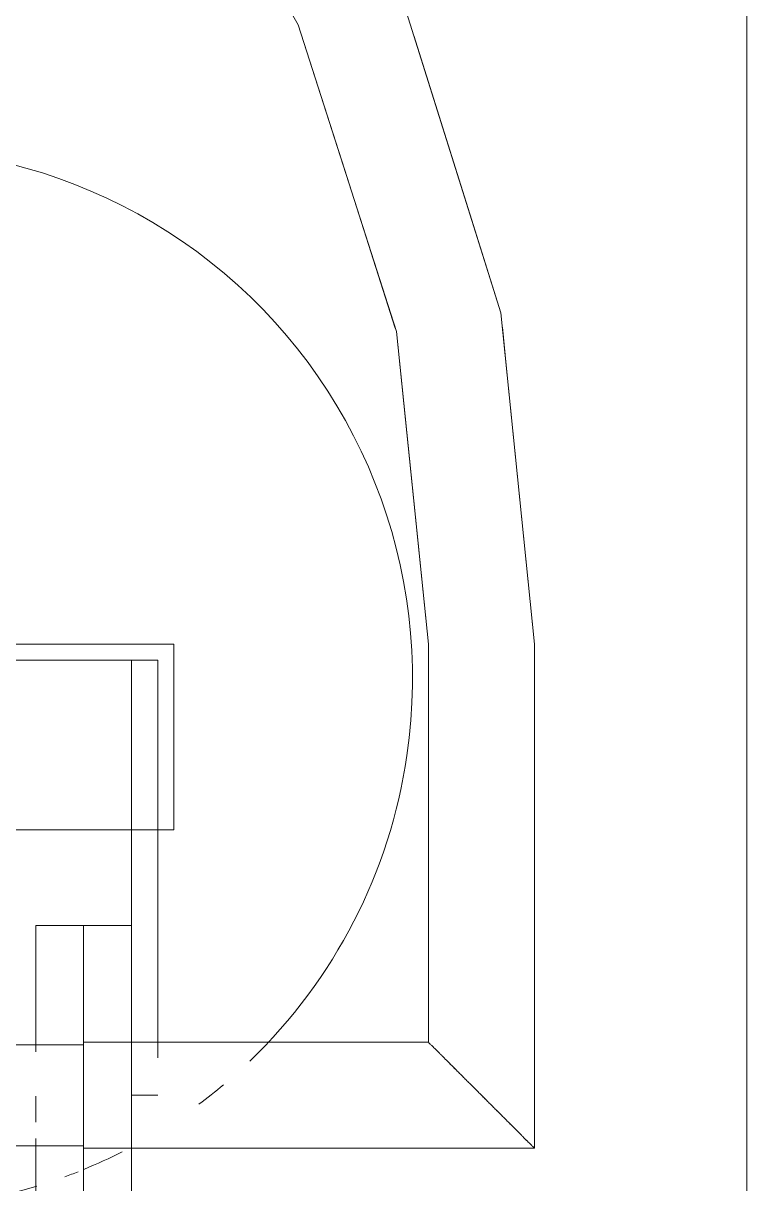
# Model space of a CAD drawing. Header units: millimetres. Extents: x 35540 to 832230, y -10956 to 416550.
# Drawn here: x 187348.7 to 187485.1, y 36117.8 to 36336.5 of the extents above; entities that cross this region are included whole.
import ezdxf

# ---------------------------------------------------------------- set-up
doc = ezdxf.new("R2010")
doc.units = ezdxf.units.MM
for name, color, linetype, lineweight in [('A-FLOR', 192, 'Continuous', 5), ('A-WALL', 113, 'Continuous', 5), ('Q-CASE', 31, 'Continuous', 5)]:
    doc.layers.add(name, color=color, linetype=linetype, lineweight=lineweight)

# ---------------------------------------------------------------- blocks, each defined once
blk = doc.blocks.new('DLN_Cat Ladder - 750x750x2500 _WDH_-14044057-2_F U_F_A_')
at = {"layer": 'Q-CASE'}
for p, q in [((-171.3, -708.8), (-171.3, -609)), ((-171.3, -708.8), (-171.3, -609)), ((-171.3, -609), (-171.3, -708.8)), ((-189.3, -699), (-189.3, -710.19)), ((-189.3, -749), (-189.3, -699)), ((-180.3, -699), (-180.3, -708.82)), ((-180.3, -699), (-180.3, -749)), ((-180.3, -708.82), (-180.3, -699)), ((-171.3, -708.85), (-171.3, -699)), ((-180.3, -701.94), (-180.3, -708.77)), ((-180.3, -701.94), (-180.3, -708.77)), ((-180.3, -708.77), (-180.3, -701.94)), ((-265.3, -707), (-265.3, -802)), ((-180.3, -707), (-265.3, -707)), ((-265.3, -707), (-265.3, -802)), ((-180.3, -707), (-265.3, -707)), ((-265.3, -707), (-265.3, -802)), ((-180.3, -707), (-265.3, -707)), ((-265.3, -707), (-265.3, -802)), ((-180.3, -707), (-265.3, -707)), ((-265.3, -707), (-265.3, -802)), ((-180.3, -707), (-265.3, -707)), ((-265.3, -707), (-265.3, -802)), ((-180.3, -707), (-265.3, -707)), ((-265.3, -707), (-265.3, -802)), ((-180.3, -707), (-265.3, -707)), ((-265.3, -707), (-265.3, -802)), ((-180.3, -707), (-265.3, -707)), ((-265.3, -707), (-265.3, -802)), ((-180.3, -707), (-265.3, -707)), ((-265.3, -707), (-265.3, -802)), ((-180.3, -707), (-265.3, -707)), ((-180.3, -707.34), (-180.3, -707)), ((-180.3, -707), (-180.3, -707.34)), ((-180.3, -707.34), (-180.3, -707)), ((-180.3, -707), (-180.3, -707.34)), ((-180.3, -707.34), (-180.3, -707)), ((-180.3, -707), (-180.3, -707.34)), ((-180.3, -707.34), (-180.3, -707)), ((-180.3, -707), (-180.3, -707.34)), ((-180.3, -707.34), (-180.3, -707)), ((-180.3, -707), (-180.3, -707.34)), ((-180.3, -707.34), (-180.3, -707)), ((-180.3, -707), (-180.3, -707.34)), ((-180.3, -707.34), (-180.3, -707)), ((-180.3, -707), (-180.3, -707.34)), ((-180.3, -707.34), (-180.3, -707)), ((-180.3, -707), (-180.3, -707.34)), ((-180.3, -707.34), (-180.3, -707)), ((-180.3, -707), (-180.3, -707.34)), ((-180.3, -707.34), (-180.3, -707)), ((-180.3, -707), (-180.3, -727)), ((-180.3, -708.34), (-180.3, -707.34)), ((-180.3, -707.34), (-180.3, -708.34)), ((-180.3, -708.34), (-180.3, -707.34)), ((-180.3, -707.34), (-180.3, -708.34)), ((-180.3, -708.34), (-180.3, -707.34)), ((-180.3, -707.34), (-180.3, -708.34)), ((-180.3, -708.34), (-180.3, -707.34)), ((-180.3, -707.34), (-180.3, -708.34)), ((-180.3, -708.34), (-180.3, -707.34)), ((-180.3, -707.34), (-180.3, -708.34)), ((-180.3, -708.34), (-180.3, -707.34)), ((-180.3, -707.34), (-180.3, -708.34)), ((-180.3, -708.34), (-180.3, -707.34)), ((-180.3, -707.34), (-180.3, -708.34)), ((-180.3, -708.34), (-180.3, -707.34)), ((-180.3, -707.34), (-180.3, -708.34)), ((-180.3, -708.34), (-180.3, -707.34)), ((-180.3, -707.34), (-180.3, -708.34)), ((-180.3, -708.34), (-180.3, -707.34)), ((-180.3, -710.28), (-180.3, -707.5)), ((-180.3, -707.5), (-180.3, -710.28)), ((-180.3, -707.82), (-180.3, -707.5)), ((-180.3, -707.5), (-180.3, -710.28)), ((-180.3, -710.28), (-180.3, -707.5)), ((-180.3, -707.5), (-180.3, -707.82)), ((-180.3, -707.82), (-180.3, -707.5)), ((-180.3, -707.5), (-180.3, -710.28)), ((-180.3, -707.82), (-180.3, -707.5)), ((-180.3, -707.5), (-180.3, -708.77)), ((-180.3, -710.28), (-180.3, -707.5)), ((-180.3, -707.5), (-180.3, -708.77)), ((-180.3, -710.28), (-180.3, -707.5)), ((-180.3, -707.5), (-180.3, -708.77)), ((269.7, -707.5), (-180.3, -707.5)), ((-180.3, -710.28), (-180.3, -707.5)), ((-180.3, -707.5), (-180.3, -710.28)), ((-180.3, -710.28), (-180.3, -707.5)), ((-180.3, -707.5), (-180.3, -708.77)), ((-180.3, -708.77), (-180.3, -707.82)), ((-180.3, -707.82), (-180.3, -710.28)), ((-180.3, -710.28), (-180.3, -707.82)), ((-180.3, -708.77), (-180.3, -707.82)), ((-180.3, -709.93), (-180.3, -708.34)), ((-180.3, -708.34), (-180.3, -709.93)), ((-180.3, -709.93), (-180.3, -708.34)), ((-180.3, -708.34), (-180.3, -709.93)), ((-180.3, -709.93), (-180.3, -708.34)), ((-180.3, -708.34), (-180.3, -709.93)), ((-180.3, -709.93), (-180.3, -708.34)), ((-180.3, -708.34), (-180.3, -709.93)), ((-180.3, -709.93), (-180.3, -708.34)), ((-180.3, -708.34), (-180.3, -709.93)), ((-180.3, -709.93), (-180.3, -708.34)), ((-180.3, -708.34), (-180.3, -709.93)), ((-180.3, -709.93), (-180.3, -708.34)), ((-180.3, -708.34), (-180.3, -709.93)), ((-180.3, -709.93), (-180.3, -708.34)), ((-180.3, -708.34), (-180.3, -709.93)), ((-180.3, -709.93), (-180.3, -708.34)), ((-180.3, -708.34), (-180.3, -709.93)), ((-180.3, -709.93), (-180.3, -708.34)), ((-171.3, -707.5), (-177.63, -707.5)), ((-171.3, -707.5), (-177.63, -707.5)), ((-171.3, -707.5), (-177.63, -707.5)), ((-171.3, -707.5), (-177.63, -707.5)), ((-171.3, -707.5), (-177.63, -707.5)), ((-171.3, -707.5), (-177.63, -707.5)), ((-171.3, -707.5), (-177.63, -707.5)), ((-171.3, -707.5), (-177.63, -707.5)), ((-180.3, -710.28), (-180.3, -708.77)), ((-180.3, -710.28), (-180.3, -708.77)), ((-180.3, -708.77), (-180.3, -710.28)), ((-180.3, -708.77), (-180.3, -710.28)), ((-180.3, -708.77), (-180.3, -710.28)), ((-180.3, -708.77), (-180.3, -710.28)), ((-180.3, -722), (-180.3, -709.93)), ((-180.3, -709.93), (-180.3, -719.59)), ((-180.3, -719.59), (-180.3, -709.93)), ((-180.3, -709.93), (-180.3, -712)), ((-180.3, -712), (-180.3, -709.93)), ((-180.3, -709.93), (-180.3, -717)), ((-180.3, -714.41), (-180.3, -709.93)), ((-180.3, -709.93), (-180.3, -712)), ((-180.3, -724.07), (-180.3, -709.93)), ((-180.3, -709.93), (-180.3, -724.07)), ((-180.3, -724.07), (-180.3, -709.93)), ((-180.3, -709.93), (-180.3, -712)), ((-180.3, -719.59), (-180.3, -709.93)), ((-180.3, -709.93), (-180.3, -712)), ((-180.3, -717), (-180.3, -709.93)), ((-180.3, -709.93), (-180.3, -724.07)), ((-180.3, -712), (-180.3, -709.93)), ((-180.3, -709.93), (-180.3, -712)), ((-180.3, -712), (-180.3, -709.93)), ((-180.3, -717), (-180.3, -710.28)), ((-180.3, -710.28), (-180.3, -712.25)), ((-180.3, -717), (-180.3, -710.28)), ((-180.3, -710.28), (-180.3, -714.54)), ((-180.3, -712.25), (-180.3, -710.28)), ((-180.3, -710.28), (-180.3, -723.72)), ((-180.3, -723.72), (-180.3, -710.28)), ((-180.3, -710.28), (-180.3, -714.54)), ((-180.3, -712.25), (-180.3, -710.28)), ((-180.3, -710.28), (-180.3, -723.72)), ((-180.3, -723.72), (-180.3, -710.28)), ((-180.3, -710.28), (-180.3, -717)), ((-180.3, -717), (-180.3, -710.28)), ((-180.3, -710.28), (-180.3, -723.72)), ((-180.3, -723.72), (-180.3, -710.28)), ((-180.3, -710.28), (-180.3, -714.54)), ((-180.3, -723.72), (-180.3, -710.28)), ((-180.3, -710.28), (-180.3, -723.72)), ((-180.3, -711.94), (-180.3, -716.83)), ((-180.3, -716.83), (-180.3, -711.94)), ((-180.3, -712), (-180.3, -724.07)), ((-180.3, -714.41), (-180.3, -712)), ((-180.3, -712), (-180.3, -714.41)), ((-180.3, -712), (-180.3, -717)), ((-180.3, -712), (-180.3, -714.41)), ((-180.3, -714.41), (-180.3, -712)), ((-180.3, -712), (-180.3, -719.59)), ((-180.3, -717), (-180.3, -712)), ((-180.3, -712.25), (-180.3, -714.54)), ((-180.3, -717), (-180.3, -712.25)), ((-180.3, -721.75), (-180.3, -712.25)), ((-171.3, -716.83), (-171.3, -711.94)), ((-180.3, -724.07), (-180.3, -714.41)), ((-180.3, -717), (-180.3, -714.41)), ((-180.3, -714.41), (-180.3, -724.07)), ((-180.3, -714.41), (-180.3, -719.59)), ((-180.3, -717), (-180.3, -714.41)), ((-180.3, -714.54), (-180.3, -717)), ((-180.3, -714.54), (-180.3, -723.72)), ((-180.3, -714.54), (-180.3, -723.72)), ((-180.3, -714.54), (-180.3, -717)), ((-194.3, -717), (-189.3, -717)), ((-189.3, -717), (-194.3, -717)), ((-194.3, -717), (-189.3, -717)), ((-189.3, -717), (-194.3, -717)), ((-180.3, -719.46), (-180.3, -717)), ((-180.3, -717), (-180.3, -719.46)), ((-180.3, -723.72), (-180.3, -717)), ((-180.3, -721.75), (-180.3, -717)), ((-180.3, -717), (-180.3, -723.72)), ((-180.3, -723.72), (-180.3, -717)), ((-180.3, -717), (-180.3, -723.72)), ((-180.3, -717), (-180.3, -719.59)), ((-180.3, -719.59), (-180.3, -717)), ((-180.3, -717), (-180.3, -719.59)), ((-180.3, -722), (-180.3, -717)), ((-180.3, -719.59), (-180.3, -717)), ((-180.3, -719.59), (-180.3, -717)), ((-180.3, -723.72), (-180.3, -719.46)), ((-180.3, -719.46), (-180.3, -721.75)), ((-180.3, -719.59), (-180.3, -722)), ((-180.3, -724.07), (-180.3, -719.59)), ((-180.3, -719.59), (-180.3, -722)), ((-180.3, -722), (-180.3, -719.59)), ((-180.3, -719.59), (-180.3, -722)), ((-180.3, -722), (-180.3, -719.59)), ((-180.3, -719.59), (-180.3, -724.07)), ((-180.3, -722), (-180.3, -719.59)), ((-180.3, -719.59), (-180.3, -722)), ((-180.3, -724.07), (-180.3, -719.59)), ((-180.3, -721.75), (-180.3, -723.72)), ((-180.3, -723.72), (-180.3, -721.75)), ((-180.3, -723.72), (-180.3, -721.75)), ((-180.3, -724.07), (-180.3, -722)), ((-180.3, -722), (-180.3, -724.07)), ((-180.3, -722), (-180.3, -724.07)), ((-180.3, -724.07), (-180.3, -722)), ((-180.3, -722), (-180.3, -724.07)), ((-180.3, -724.07), (-180.3, -722)), ((-180.3, -724.07), (-180.3, -722)), ((-180.3, -724.07), (-180.3, -722)), ((-180.3, -722), (-180.3, -724.07)), ((-180.3, -726.5), (-180.3, -723.72)), ((-180.3, -723.72), (-180.3, -725.23)), ((-180.3, -726.5), (-180.3, -723.72)), ((-180.3, -723.72), (-180.3, -726.5)), ((-180.3, -726.18), (-180.3, -723.72)), ((-180.3, -723.72), (-180.3, -726.5)), ((-180.3, -726.5), (-180.3, -723.72)), ((-180.3, -723.72), (-180.3, -725.23)), ((-180.3, -725.23), (-180.3, -723.72)), ((-180.3, -723.72), (-180.3, -725.23)), ((-180.3, -725.23), (-180.3, -723.72)), ((-180.3, -723.72), (-180.3, -726.18)), ((-180.3, -725.23), (-180.3, -723.72)), ((-180.3, -723.72), (-180.3, -726.5)), ((-180.3, -726.5), (-180.3, -723.72)), ((-180.3, -723.72), (-180.3, -726.5)), ((-180.3, -726.5), (-180.3, -723.72)), ((-180.3, -723.72), (-180.3, -726.5)), ((-194.3, -767), (-194.3, -724.07)), ((-194.3, -724.07), (-194.3, -767)), ((-194.3, -767), (-194.3, -724.07)), ((-194.3, -724.07), (-194.3, -767)), ((-189.3, -724.07), (-189.3, -767)), ((-189.3, -724.07), (-189.3, -767)), ((-189.3, -724.07), (-189.3, -767)), ((-189.3, -724.07), (-189.3, -767)), ((-189.3, -724.08), (-189.3, -734.36)), ((-180.3, -725.66), (-180.3, -724.07)), ((-180.3, -724.07), (-180.3, -725.66)), ((-180.3, -725.66), (-180.3, -724.07)), ((-180.3, -724.07), (-180.3, -725.66)), ((-180.3, -725.66), (-180.3, -724.07)), ((-180.3, -724.07), (-180.3, -725.66)), ((-180.3, -725.66), (-180.3, -724.07)), ((-180.3, -724.07), (-180.3, -725.66)), ((-180.3, -725.66), (-180.3, -724.07)), ((-180.3, -724.07), (-180.3, -725.66)), ((-180.3, -725.66), (-180.3, -724.07)), ((-180.3, -724.07), (-180.3, -725.66)), ((-180.3, -725.66), (-180.3, -724.07)), ((-180.3, -724.07), (-180.3, -725.66)), ((-180.3, -725.66), (-180.3, -724.07)), ((-180.3, -724.07), (-180.3, -725.66)), ((-180.3, -725.66), (-180.3, -724.07)), ((-180.3, -724.07), (-180.3, -725.66)), ((-180.3, -725.66), (-180.3, -724.07)), ((-180.3, -725.23), (-180.3, -726.5)), ((-180.3, -725.23), (-180.3, -726.18)), ((-180.3, -726.18), (-180.3, -725.23)), ((-180.3, -725.23), (-180.3, -726.18)), ((-180.3, -726.18), (-180.3, -725.23)), ((-180.3, -726.18), (-180.3, -725.23)), ((-180.3, -725.23), (-180.3, -749)), ((-180.3, -725.23), (-180.3, -749)), ((-180.3, -749), (-180.3, -725.23)), ((-180.3, -725.33), (-180.3, -747.3)), ((-180.3, -747.3), (-180.3, -725.33)), ((-180.3, -726.66), (-180.3, -725.66)), ((-180.3, -725.66), (-180.3, -726.66)), ((-180.3, -726.66), (-180.3, -725.66)), ((-180.3, -725.66), (-180.3, -726.66)), ((-180.3, -726.66), (-180.3, -725.66)), ((-180.3, -725.66), (-180.3, -726.66)), ((-180.3, -726.66), (-180.3, -725.66)), ((-180.3, -725.66), (-180.3, -726.66)), ((-180.3, -726.66), (-180.3, -725.66)), ((-180.3, -725.66), (-180.3, -726.66)), ((-180.3, -726.66), (-180.3, -725.66)), ((-180.3, -725.66), (-180.3, -726.66)), ((-180.3, -726.66), (-180.3, -725.66)), ((-180.3, -725.66), (-180.3, -726.66)), ((-180.3, -726.66), (-180.3, -725.66)), ((-180.3, -725.66), (-180.3, -726.66)), ((-180.3, -726.66), (-180.3, -725.66)), ((-180.3, -725.66), (-180.3, -726.66)), ((-180.3, -726.66), (-180.3, -725.66)), ((-180.3, -726.5), (-180.3, -726.18)), ((-180.3, -726.18), (-180.3, -726.5)), ((-180.3, -726.5), (-180.3, -726.18)), ((-180.3, -726.18), (-180.3, -726.5)), ((-180.3, -726.5), (-180.3, -726.18)), ((-180.3, -726.18), (-180.3, -726.5)), ((-180.3, -726.5), (-180.3, -726.18)), ((-171.3, -749), (-171.3, -725.2)), ((-171.3, -749), (-171.3, -725.2)), ((-171.3, -725.2), (-171.3, -749)), ((-171.3, -749), (-171.3, -725.3)), ((-245.3, -802), (-245.3, -727)), ((-245.3, -727), (-180.3, -727)), ((-245.3, -802), (-245.3, -727)), ((-245.3, -727), (-180.3, -727)), ((-245.3, -802), (-245.3, -727)), ((-245.3, -727), (-180.3, -727)), ((-245.3, -802), (-245.3, -727)), ((-245.3, -727), (-180.3, -727)), ((-245.3, -802), (-245.3, -727)), ((-245.3, -727), (-180.3, -727)), ((-245.3, -802), (-245.3, -727)), ((-245.3, -727), (-180.3, -727)), ((-245.3, -802), (-245.3, -727)), ((-245.3, -727), (-180.3, -727)), ((-245.3, -802), (-245.3, -727)), ((-245.3, -727), (-180.3, -727)), ((-245.3, -802), (-245.3, -727)), ((-245.3, -727), (-180.3, -727)), ((-245.3, -802), (-245.3, -727)), ((-245.3, -727), (-180.3, -727)), ((-180.3, -726.5), (269.7, -726.5)), ((-180.3, -727), (-180.3, -726.66)), ((-180.3, -726.66), (-180.3, -727)), ((-180.3, -727), (-180.3, -726.66)), ((-180.3, -726.66), (-180.3, -727)), ((-180.3, -727), (-180.3, -726.66)), ((-180.3, -726.66), (-180.3, -727)), ((-180.3, -727), (-180.3, -726.66)), ((-180.3, -726.66), (-180.3, -727)), ((-180.3, -727), (-180.3, -726.66)), ((-180.3, -726.66), (-180.3, -727)), ((-180.3, -727), (-180.3, -726.66)), ((-180.3, -726.66), (-180.3, -727)), ((-180.3, -727), (-180.3, -726.66)), ((-180.3, -726.66), (-180.3, -727)), ((-180.3, -727), (-180.3, -726.66)), ((-180.3, -726.66), (-180.3, -727)), ((-180.3, -727), (-180.3, -726.66)), ((-180.3, -726.66), (-180.3, -727)), ((-180.3, -727), (-180.3, -726.66)), ((-178.85, -726.5), (-171.3, -726.5)), ((-178.85, -726.5), (-171.3, -726.5)), ((-178.85, -726.5), (-171.3, -726.5)), ((-178.85, -726.5), (-171.3, -726.5)), ((-178.85, -726.5), (-171.3, -726.5)), ((-178.85, -726.5), (-171.3, -726.5)), ((-178.85, -726.5), (-171.3, -726.5)), ((-178.85, -726.5), (-171.3, -726.5)), ((-189.3, -734.36), (-189.3, -747.3)), ((-189.3, -747.3), (-189.3, -749)), ((-180.3, -747.3), (-180.3, -749)), ((-180.3, -749), (-180.3, -747.3)), ((-189.3, -749), (-180.3, -749)), ((-180.3, -749), (-171.3, -749)), ((-180.3, -749), (-171.3, -749)), ((-171.3, -749), (-180.3, -749)), ((286.7, -767), (-197.3, -767)), ((-197.3, -767), (-197.3, -802)), ((-197.3, -767), (-197.3, -802)), ((-194.3, -799), (-194.3, -767)), ((-194.3, -799), (-194.3, -767)), ((-194.3, -767), (283.7, -767)), ((-194.3, -799), (-194.3, -767)), ((-194.3, -767), (-194.3, -799)), ((-194.3, -799), (-194.3, -767)), ((-194.3, -767), (-194.3, -799)), ((-189.3, -767), (278.7, -767)), ((278.7, -767), (-189.3, -767)), ((-189.3, -767), (-189.3, -799)), ((-189.3, -767), (-189.3, -799)), ((-189.3, -767), (-189.3, -799)), ((-189.3, -767), (-189.3, -799)), ((283.7, -799), (-194.3, -799)), ((-194.3, -799), (-189.3, -799)), ((-189.3, -799), (-194.3, -799)), ((-194.3, -799), (-189.3, -799)), ((-189.3, -799), (-194.3, -799)), ((-189.3, -799), (-168.11, -799)), ((-265.3, -802), (-259.94, -854.62)), ((-265.3, -802), (-259.94, -854.62)), ((-265.3, -802), (-259.94, -854.62)), ((-265.3, -802), (-259.94, -854.62)), ((-265.3, -802), (-259.94, -854.62)), ((-265.3, -802), (-259.94, -854.62)), ((-265.3, -802), (-259.94, -854.62)), ((-265.3, -802), (-259.94, -854.62)), ((-265.3, -802), (-259.94, -854.62)), ((-240.96, -844.29), (-245.3, -802)), ((-240.96, -844.29), (-245.3, -802)), ((-240.96, -844.29), (-245.3, -802)), ((-240.96, -844.29), (-245.3, -802)), ((-240.96, -844.29), (-245.3, -802)), ((-240.96, -844.29), (-245.3, -802)), ((-240.96, -844.29), (-245.3, -802)), ((-240.96, -844.29), (-245.3, -802)), ((-240.96, -844.29), (-245.3, -802)), ((-168.11, -802), (-197.3, -802)), ((-197.3, -802), (286.7, -802)), ((-239.25, -860.94), (-240.96, -844.29)), ((-239.25, -860.94), (-240.96, -844.29)), ((-239.25, -860.94), (-240.96, -844.29)), ((-239.25, -860.94), (-240.96, -844.29)), ((-239.25, -860.94), (-240.96, -844.29)), ((-239.25, -860.94), (-240.96, -844.29)), ((-239.25, -860.94), (-240.96, -844.29)), ((-239.25, -860.94), (-240.96, -844.29)), ((-239.25, -860.94), (-240.96, -844.29)), ((-259.94, -854.62), (-259.22, -861.76)), ((-259.94, -854.62), (-259.22, -861.76)), ((-259.94, -854.62), (-259.22, -861.76)), ((-259.94, -854.62), (-259.22, -861.76)), ((-259.94, -854.62), (-259.22, -861.76)), ((-259.94, -854.62), (-259.22, -861.76)), ((-259.94, -854.62), (-259.22, -861.76)), ((-259.94, -854.62), (-259.22, -861.76)), ((-259.94, -854.62), (-259.22, -861.76)), ((-229.45, -891.56), (-239.04, -861.58)), ((-229.45, -891.56), (-239.04, -861.58)), ((-229.45, -891.56), (-239.04, -861.58)), ((-229.45, -891.56), (-239.04, -861.58)), ((-229.45, -891.56), (-239.04, -861.58)), ((-229.45, -891.56), (-239.04, -861.58)), ((-229.45, -891.56), (-239.04, -861.58)), ((-229.45, -891.56), (-239.04, -861.58)), ((-229.45, -891.56), (-239.04, -861.58)), ((-258.94, -864.47), (-253.07, -883.15)), ((-258.94, -864.47), (-253.07, -883.15)), ((-258.94, -864.47), (-253.07, -883.15)), ((-258.94, -864.47), (-253.07, -883.15)), ((-258.94, -864.47), (-253.07, -883.15)), ((-258.94, -864.47), (-253.07, -883.15)), ((-258.94, -864.47), (-253.07, -883.15)), ((-258.94, -864.47), (-253.07, -883.15)), ((-258.94, -864.47), (-253.07, -883.15)), ((-253.07, -883.15), (-242.53, -916.73)), ((-253.07, -883.15), (-242.53, -916.73)), ((-253.07, -883.15), (-242.53, -916.73)), ((-253.07, -883.15), (-242.53, -916.73)), ((-253.07, -883.15), (-242.53, -916.73)), ((-253.07, -883.15), (-242.53, -916.73)), ((-253.07, -883.15), (-242.53, -916.73)), ((-253.07, -883.15), (-242.53, -916.73)), ((-253.07, -883.15), (-242.53, -916.73)), ((-220.75, -918.78), (-229.45, -891.56)), ((-220.75, -918.78), (-229.45, -891.56)), ((-220.75, -918.78), (-229.45, -891.56)), ((-220.75, -918.78), (-229.45, -891.56)), ((-220.75, -918.78), (-229.45, -891.56)), ((-220.75, -918.78), (-229.45, -891.56)), ((-220.75, -918.78), (-229.45, -891.56)), ((-220.75, -918.78), (-229.45, -891.56)), ((-220.75, -918.78), (-229.45, -891.56))]:
    blk.add_line(p, q, dxfattribs=at)
at = {"layer": 'Q-CASE', "flags": 128}
for points in [[(-265.3, -802), (-258.94, -864.47), (-240.12, -924.37), (-209.62, -979.26), (-168.68, -1026.87), (-118.99, -1065.26), (-62.59, -1092.84), (-1.78, -1108.5), (60.94, -1111.57), (122.99, -1101.95), (181.82, -1080.02), (235.04, -1046.69), (280.44, -1003.31), (316.17, -951.68), (340.76, -893.91), (353.21, -832.36), (354.7, -802)], [(334.7, -802), (328.34, -862.39), (309.55, -920.13), (279.14, -972.7), (238.45, -1017.78), (189.27, -1053.39), (133.75, -1077.99), (74.33, -1090.48), (13.6, -1090.33), (-45.76, -1077.53), (-101.15, -1052.65), (-150.15, -1016.78), (-190.61, -971.5), (-220.75, -918.78), (-239.25, -860.94), (-245.3, -802)]]:
    blk.add_lwpolyline(points, dxfattribs=at)
at = {"layer": 'Q-CASE'}
for points, knots in [([(-263.96, -708.34), (-264.18, -708.12), (-264.56, -707.74), (-265.13, -707.17), (-265.3, -707), (-265.3, -707)], [0.8333333, 0.8333333, 0.8333333, 0.8333333, 0.875, 0.9166667, 1, 1, 1, 1]), ([(-265.3, -707), (-265.3, -707), (-265.13, -707.17), (-264.56, -707.74), (-264.18, -708.12), (-263.96, -708.34)], [0, 0, 0, 0, 0.0833333, 0.125, 0.1666667, 0.1666667, 0.1666667, 0.1666667]), ([(-263.96, -708.34), (-264.18, -708.12), (-264.56, -707.74), (-265.13, -707.17), (-265.3, -707), (-265.3, -707)], [0.8333333, 0.8333333, 0.8333333, 0.8333333, 0.875, 0.9166667, 1, 1, 1, 1]), ([(-265.3, -707), (-265.3, -707), (-265.13, -707.17), (-264.56, -707.74), (-264.18, -708.12), (-263.96, -708.34)], [0, 0, 0, 0, 0.0833333, 0.125, 0.1666667, 0.1666667, 0.1666667, 0.1666667]), ([(-263.96, -708.34), (-264.18, -708.12), (-264.56, -707.74), (-265.13, -707.17), (-265.3, -707), (-265.3, -707)], [0.8333333, 0.8333333, 0.8333333, 0.8333333, 0.875, 0.9166667, 1, 1, 1, 1]), ([(-265.3, -707), (-265.3, -707), (-265.13, -707.17), (-264.56, -707.74), (-264.18, -708.12), (-263.96, -708.34)], [0, 0, 0, 0, 0.0833333, 0.125, 0.1666667, 0.1666667, 0.1666667, 0.1666667]), ([(-263.96, -708.34), (-264.18, -708.12), (-264.56, -707.74), (-265.13, -707.17), (-265.3, -707), (-265.3, -707)], [0.8333333, 0.8333333, 0.8333333, 0.8333333, 0.875, 0.9166667, 1, 1, 1, 1]), ([(-265.3, -707), (-265.3, -707), (-265.13, -707.17), (-264.56, -707.74), (-264.18, -708.12), (-263.96, -708.34)], [0, 0, 0, 0, 0.0833333, 0.125, 0.1666667, 0.1666667, 0.1666667, 0.1666667]), ([(-263.96, -708.34), (-264.18, -708.12), (-264.56, -707.74), (-265.13, -707.17), (-265.3, -707), (-265.3, -707)], [0.8333333, 0.8333333, 0.8333333, 0.8333333, 0.875, 0.9166667, 1, 1, 1, 1]), ([(-265.3, -707), (-265.3, -707), (-265.13, -707.17), (-264.56, -707.74), (-264.18, -708.12), (-263.96, -708.34)], [0, 0, 0, 0, 0.0833333, 0.125, 0.1666667, 0.1666667, 0.1666667, 0.1666667]), ([(-263.96, -708.34), (-264.18, -708.12), (-264.56, -707.74), (-265.13, -707.17), (-265.3, -707), (-265.3, -707)], [0.8333333, 0.8333333, 0.8333333, 0.8333333, 0.875, 0.9166667, 1, 1, 1, 1]), ([(-265.3, -707), (-265.3, -707), (-265.13, -707.17), (-264.56, -707.74), (-264.18, -708.12), (-263.96, -708.34)], [0, 0, 0, 0, 0.0833333, 0.125, 0.1666667, 0.1666667, 0.1666667, 0.1666667]), ([(-263.96, -708.34), (-264.18, -708.12), (-264.56, -707.74), (-265.13, -707.17), (-265.3, -707), (-265.3, -707)], [0.8333333, 0.8333333, 0.8333333, 0.8333333, 0.875, 0.9166667, 1, 1, 1, 1]), ([(-265.3, -707), (-265.3, -707), (-265.13, -707.17), (-264.56, -707.74), (-264.18, -708.12), (-263.96, -708.34)], [0, 0, 0, 0, 0.0833333, 0.125, 0.1666667, 0.1666667, 0.1666667, 0.1666667]), ([(-263.96, -708.34), (-264.18, -708.12), (-264.56, -707.74), (-265.13, -707.17), (-265.3, -707), (-265.3, -707)], [0.8333333, 0.8333333, 0.8333333, 0.8333333, 0.875, 0.9166667, 1, 1, 1, 1]), ([(-265.3, -707), (-265.3, -707), (-265.13, -707.17), (-264.56, -707.74), (-264.18, -708.12), (-263.96, -708.34)], [0, 0, 0, 0, 0.0833333, 0.125, 0.1666667, 0.1666667, 0.1666667, 0.1666667]), ([(-263.96, -708.34), (-264.18, -708.12), (-264.56, -707.74), (-265.13, -707.17), (-265.3, -707), (-265.3, -707)], [0.8333333, 0.8333333, 0.8333333, 0.8333333, 0.875, 0.9166667, 1, 1, 1, 1]), ([(-265.3, -707), (-265.3, -707), (-265.13, -707.17), (-264.56, -707.74), (-264.18, -708.12), (-263.96, -708.34)], [0, 0, 0, 0, 0.0833333, 0.125, 0.1666667, 0.1666667, 0.1666667, 0.1666667]), ([(-245.3, -727), (-245.3, -727), (-245.47, -726.83), (-246.03, -726.26), (-246.61, -725.69), (-247.22, -725.08), (-247.78, -724.52), (-248.37, -723.93), (-249.19, -723.1), (-250.1, -722.19), (-250.87, -721.43), (-251.47, -720.83), (-252.08, -720.21), (-252.71, -719.59), (-253.35, -718.96), (-253.99, -718.31), (-254.65, -717.65), (-255.3, -717), (-255.95, -716.35), (-256.61, -715.69), (-257.25, -715.04), (-257.89, -714.41), (-258.52, -713.79), (-259.13, -713.17), (-259.73, -712.57), (-260.3, -712), (-260.86, -711.44), (-261.57, -710.73), (-262.23, -710.07), (-262.82, -709.48), (-263.38, -708.92), (-263.98, -708.31), (-264.56, -707.74), (-265.13, -707.17), (-265.3, -707), (-265.3, -707)], [0, 0, 0, 0, 0.083333, 0.125, 0.166667, 0.208333, 0.229167, 0.25, 0.291667, 0.333333, 0.354167, 0.375, 0.395833, 0.416667, 0.4375, 0.458333, 0.479167, 0.5, 0.520833, 0.541667, 0.5625, 0.583333, 0.604167, 0.625, 0.645833, 0.666667, 0.6875, 0.708333, 0.75, 0.770833, 0.791667, 0.833333, 0.875, 0.916667, 1, 1, 1, 1]), ([(-265.3, -707), (-265.3, -707), (-265.13, -707.17), (-264.56, -707.74), (-264.18, -708.12), (-263.96, -708.34)], [0, 0, 0, 0, 0.0833333, 0.125, 0.1666667, 0.1666667, 0.1666667, 0.1666667]), ([(-262.37, -709.93), (-262.53, -709.78), (-262.82, -709.48), (-263.38, -708.92), (-263.74, -708.55), (-263.96, -708.34)], [0.75, 0.75, 0.75, 0.75, 0.77083333, 0.79166667, 0.83333333, 0.83333333, 0.83333333, 0.83333333]), ([(-263.96, -708.34), (-263.74, -708.56), (-263.38, -708.92), (-262.82, -709.48), (-262.53, -709.78), (-262.37, -709.93)], [0.16666667, 0.16666667, 0.16666667, 0.16666667, 0.20833333, 0.22916667, 0.25, 0.25, 0.25, 0.25]), ([(-262.37, -709.93), (-262.53, -709.78), (-262.82, -709.48), (-263.38, -708.92), (-263.74, -708.55), (-263.96, -708.34)], [0.75, 0.75, 0.75, 0.75, 0.77083333, 0.79166667, 0.83333333, 0.83333333, 0.83333333, 0.83333333]), ([(-263.96, -708.34), (-263.74, -708.56), (-263.38, -708.92), (-262.82, -709.48), (-262.53, -709.78), (-262.37, -709.93)], [0.16666667, 0.16666667, 0.16666667, 0.16666667, 0.20833333, 0.22916667, 0.25, 0.25, 0.25, 0.25]), ([(-262.37, -709.93), (-262.53, -709.78), (-262.82, -709.48), (-263.38, -708.92), (-263.74, -708.55), (-263.96, -708.34)], [0.75, 0.75, 0.75, 0.75, 0.77083333, 0.79166667, 0.83333333, 0.83333333, 0.83333333, 0.83333333]), ([(-263.96, -708.34), (-263.74, -708.56), (-263.38, -708.92), (-262.82, -709.48), (-262.53, -709.78), (-262.37, -709.93)], [0.16666667, 0.16666667, 0.16666667, 0.16666667, 0.20833333, 0.22916667, 0.25, 0.25, 0.25, 0.25]), ([(-262.37, -709.93), (-262.53, -709.78), (-262.82, -709.48), (-263.38, -708.92), (-263.74, -708.55), (-263.96, -708.34)], [0.75, 0.75, 0.75, 0.75, 0.77083333, 0.79166667, 0.83333333, 0.83333333, 0.83333333, 0.83333333]), ([(-263.96, -708.34), (-263.74, -708.56), (-263.38, -708.92), (-262.82, -709.48), (-262.53, -709.78), (-262.37, -709.93)], [0.16666667, 0.16666667, 0.16666667, 0.16666667, 0.20833333, 0.22916667, 0.25, 0.25, 0.25, 0.25]), ([(-262.37, -709.93), (-262.53, -709.78), (-262.82, -709.48), (-263.38, -708.92), (-263.74, -708.55), (-263.96, -708.34)], [0.75, 0.75, 0.75, 0.75, 0.77083333, 0.79166667, 0.83333333, 0.83333333, 0.83333333, 0.83333333]), ([(-263.96, -708.34), (-263.74, -708.56), (-263.38, -708.92), (-262.82, -709.48), (-262.53, -709.78), (-262.37, -709.93)], [0.16666667, 0.16666667, 0.16666667, 0.16666667, 0.20833333, 0.22916667, 0.25, 0.25, 0.25, 0.25]), ([(-262.37, -709.93), (-262.53, -709.78), (-262.82, -709.48), (-263.38, -708.92), (-263.74, -708.55), (-263.96, -708.34)], [0.75, 0.75, 0.75, 0.75, 0.77083333, 0.79166667, 0.83333333, 0.83333333, 0.83333333, 0.83333333]), ([(-263.96, -708.34), (-263.74, -708.56), (-263.38, -708.92), (-262.82, -709.48), (-262.53, -709.78), (-262.37, -709.93)], [0.16666667, 0.16666667, 0.16666667, 0.16666667, 0.20833333, 0.22916667, 0.25, 0.25, 0.25, 0.25]), ([(-262.37, -709.93), (-262.53, -709.78), (-262.82, -709.48), (-263.38, -708.92), (-263.74, -708.55), (-263.96, -708.34)], [0.75, 0.75, 0.75, 0.75, 0.77083333, 0.79166667, 0.83333333, 0.83333333, 0.83333333, 0.83333333]), ([(-263.96, -708.34), (-263.74, -708.56), (-263.38, -708.92), (-262.82, -709.48), (-262.53, -709.78), (-262.37, -709.93)], [0.16666667, 0.16666667, 0.16666667, 0.16666667, 0.20833333, 0.22916667, 0.25, 0.25, 0.25, 0.25]), ([(-262.37, -709.93), (-262.53, -709.78), (-262.82, -709.48), (-263.38, -708.92), (-263.74, -708.55), (-263.96, -708.34)], [0.75, 0.75, 0.75, 0.75, 0.77083333, 0.79166667, 0.83333333, 0.83333333, 0.83333333, 0.83333333]), ([(-263.96, -708.34), (-263.74, -708.56), (-263.38, -708.92), (-262.82, -709.48), (-262.53, -709.78), (-262.37, -709.93)], [0.16666667, 0.16666667, 0.16666667, 0.16666667, 0.20833333, 0.22916667, 0.25, 0.25, 0.25, 0.25]), ([(-262.37, -709.93), (-262.53, -709.78), (-262.82, -709.48), (-263.38, -708.92), (-263.74, -708.55), (-263.96, -708.34)], [0.75, 0.75, 0.75, 0.75, 0.77083333, 0.79166667, 0.83333333, 0.83333333, 0.83333333, 0.83333333]), ([(-263.96, -708.34), (-263.74, -708.56), (-263.38, -708.92), (-262.82, -709.48), (-262.53, -709.78), (-262.37, -709.93)], [0.16666667, 0.16666667, 0.16666667, 0.16666667, 0.20833333, 0.22916667, 0.25, 0.25, 0.25, 0.25]), ([(-263.96, -708.34), (-263.74, -708.56), (-263.38, -708.92), (-262.82, -709.48), (-262.53, -709.78), (-262.37, -709.93)], [0.16666667, 0.16666667, 0.16666667, 0.16666667, 0.20833333, 0.22916667, 0.25, 0.25, 0.25, 0.25]), ([(-260.3, -712), (-260.49, -711.81), (-260.86, -711.44), (-261.57, -710.73), (-262.06, -710.24), (-262.37, -709.93)], [0.66666667, 0.66666667, 0.66666667, 0.66666667, 0.6875, 0.70833333, 0.75, 0.75, 0.75, 0.75]), ([(-262.37, -709.93), (-262.06, -710.24), (-261.4, -710.9), (-260.5, -711.81), (-259.73, -712.57), (-259.13, -713.17), (-258.52, -713.79), (-257.89, -714.41), (-257.25, -715.04), (-256.61, -715.69), (-255.95, -716.35), (-255.3, -717), (-254.65, -717.65), (-253.99, -718.31), (-253.35, -718.96), (-252.71, -719.59), (-252.08, -720.21), (-251.47, -720.83), (-250.87, -721.43), (-250.3, -722), (-249.74, -722.56), (-249.03, -723.27), (-248.54, -723.76), (-248.23, -724.07)], [0.25, 0.25, 0.25, 0.25, 0.2916667, 0.3333333, 0.3541667, 0.375, 0.3958333, 0.4166667, 0.4375, 0.4583333, 0.4791667, 0.5, 0.5208333, 0.5416667, 0.5625, 0.5833333, 0.6041667, 0.625, 0.6458333, 0.6666667, 0.6875, 0.7083333, 0.75, 0.75, 0.75, 0.75]), ([(-260.3, -712), (-260.49, -711.81), (-260.86, -711.44), (-261.57, -710.73), (-262.06, -710.24), (-262.37, -709.93)], [0.66666667, 0.66666667, 0.66666667, 0.66666667, 0.6875, 0.70833333, 0.75, 0.75, 0.75, 0.75]), ([(-262.37, -709.93), (-262.06, -710.24), (-261.4, -710.9), (-260.5, -711.81), (-259.73, -712.57), (-259.13, -713.17), (-258.52, -713.79), (-257.89, -714.41), (-257.25, -715.04), (-256.61, -715.69), (-255.95, -716.35), (-255.3, -717), (-254.65, -717.65), (-253.99, -718.31), (-253.35, -718.96), (-252.71, -719.59), (-252.08, -720.21), (-251.47, -720.83), (-250.87, -721.43), (-250.49, -721.81), (-250.3, -722)], [0.25, 0.25, 0.25, 0.25, 0.2916667, 0.3333333, 0.3541667, 0.375, 0.3958333, 0.4166667, 0.4375, 0.4583333, 0.4791667, 0.5, 0.5208333, 0.5416667, 0.5625, 0.5833333, 0.6041667, 0.625, 0.6458333, 0.6666667, 0.6666667, 0.6666667, 0.6666667]), ([(-260.3, -712), (-260.49, -711.81), (-260.86, -711.44), (-261.57, -710.73), (-262.06, -710.24), (-262.37, -709.93)], [0.66666667, 0.66666667, 0.66666667, 0.66666667, 0.6875, 0.70833333, 0.75, 0.75, 0.75, 0.75]), ([(-262.37, -709.93), (-262.06, -710.24), (-261.4, -710.9), (-260.5, -711.81), (-259.73, -712.57), (-259.13, -713.17), (-258.52, -713.79), (-257.89, -714.41), (-257.25, -715.04), (-256.61, -715.69), (-255.95, -716.35), (-255.3, -717), (-254.65, -717.65), (-253.99, -718.31), (-253.35, -718.96), (-252.71, -719.59), (-252.08, -720.21), (-251.47, -720.83), (-250.87, -721.43), (-250.3, -722), (-249.74, -722.56), (-249.03, -723.27), (-248.54, -723.76), (-248.23, -724.07)], [0.25, 0.25, 0.25, 0.25, 0.2916667, 0.3333333, 0.3541667, 0.375, 0.3958333, 0.4166667, 0.4375, 0.4583333, 0.4791667, 0.5, 0.5208333, 0.5416667, 0.5625, 0.5833333, 0.6041667, 0.625, 0.6458333, 0.6666667, 0.6875, 0.7083333, 0.75, 0.75, 0.75, 0.75]), ([(-248.23, -724.07), (-248.54, -723.76), (-249.19, -723.1), (-250.1, -722.19), (-250.87, -721.43), (-251.47, -720.83), (-252.08, -720.21), (-252.71, -719.59), (-253.35, -718.96), (-253.99, -718.31), (-254.65, -717.65), (-255.3, -717), (-255.95, -716.35), (-256.61, -715.69), (-257.25, -715.04), (-257.89, -714.41), (-258.52, -713.79), (-259.13, -713.17), (-259.73, -712.57), (-260.3, -712), (-260.86, -711.44), (-261.57, -710.73), (-262.06, -710.24), (-262.37, -709.93)], [0.25, 0.25, 0.25, 0.25, 0.2916667, 0.3333333, 0.3541667, 0.375, 0.3958333, 0.4166667, 0.4375, 0.4583333, 0.4791667, 0.5, 0.5208333, 0.5416667, 0.5625, 0.5833333, 0.6041667, 0.625, 0.6458333, 0.6666667, 0.6875, 0.7083333, 0.75, 0.75, 0.75, 0.75]), ([(-262.37, -709.93), (-262.06, -710.24), (-261.4, -710.9), (-260.5, -711.81), (-259.73, -712.57), (-259.13, -713.17), (-258.52, -713.79), (-257.89, -714.41), (-257.25, -715.04), (-256.61, -715.69), (-255.95, -716.35), (-255.3, -717), (-254.65, -717.65), (-253.99, -718.31), (-253.35, -718.96), (-252.92, -719.38), (-252.71, -719.59)], [0.25, 0.25, 0.25, 0.25, 0.2916667, 0.3333333, 0.3541667, 0.375, 0.3958333, 0.4166667, 0.4375, 0.4583333, 0.4791667, 0.5, 0.5208333, 0.5416667, 0.5625, 0.5833333, 0.5833333, 0.5833333, 0.5833333]), ([(-260.3, -712), (-260.49, -711.81), (-260.86, -711.44), (-261.57, -710.73), (-262.06, -710.24), (-262.37, -709.93)], [0.66666667, 0.66666667, 0.66666667, 0.66666667, 0.6875, 0.70833333, 0.75, 0.75, 0.75, 0.75]), ([(-262.37, -709.93), (-262.06, -710.24), (-261.4, -710.9), (-260.5, -711.81), (-259.73, -712.57), (-259.13, -713.17), (-258.52, -713.79), (-258.1, -714.2), (-257.89, -714.41)], [0.25, 0.25, 0.25, 0.25, 0.2916667, 0.3333333, 0.3541667, 0.375, 0.3958333, 0.4166667, 0.4166667, 0.4166667, 0.4166667]), ([(-260.3, -712), (-260.49, -711.81), (-260.86, -711.44), (-261.57, -710.73), (-262.06, -710.24), (-262.37, -709.93)], [0.66666667, 0.66666667, 0.66666667, 0.66666667, 0.6875, 0.70833333, 0.75, 0.75, 0.75, 0.75]), ([(-262.37, -709.93), (-262.06, -710.24), (-261.4, -710.9), (-260.5, -711.81), (-259.73, -712.57), (-259.13, -713.17), (-258.52, -713.79), (-257.89, -714.41), (-257.25, -715.04), (-256.61, -715.69), (-255.95, -716.35), (-255.3, -717), (-254.65, -717.65), (-253.99, -718.31), (-253.35, -718.96), (-252.71, -719.59), (-252.08, -720.21), (-251.47, -720.83), (-250.87, -721.43), (-250.3, -722), (-249.74, -722.56), (-249.03, -723.27), (-248.54, -723.76), (-248.23, -724.07)], [0.25, 0.25, 0.25, 0.25, 0.2916667, 0.3333333, 0.3541667, 0.375, 0.3958333, 0.4166667, 0.4375, 0.4583333, 0.4791667, 0.5, 0.5208333, 0.5416667, 0.5625, 0.5833333, 0.6041667, 0.625, 0.6458333, 0.6666667, 0.6875, 0.7083333, 0.75, 0.75, 0.75, 0.75]), ([(-260.3, -712), (-260.49, -711.81), (-260.86, -711.44), (-261.57, -710.73), (-262.06, -710.24), (-262.37, -709.93)], [0.66666667, 0.66666667, 0.66666667, 0.66666667, 0.6875, 0.70833333, 0.75, 0.75, 0.75, 0.75]), ([(-262.37, -709.93), (-262.06, -710.24), (-261.4, -710.9), (-260.5, -711.81), (-259.73, -712.57), (-259.13, -713.17), (-258.52, -713.79), (-257.89, -714.41), (-257.25, -715.04), (-256.61, -715.69), (-255.95, -716.35), (-255.3, -717), (-254.65, -717.65), (-253.99, -718.31), (-253.35, -718.96), (-252.92, -719.38), (-252.71, -719.59)], [0.25, 0.25, 0.25, 0.25, 0.2916667, 0.3333333, 0.3541667, 0.375, 0.3958333, 0.4166667, 0.4375, 0.4583333, 0.4791667, 0.5, 0.5208333, 0.5416667, 0.5625, 0.5833333, 0.5833333, 0.5833333, 0.5833333]), ([(-260.3, -712), (-260.49, -711.81), (-260.86, -711.44), (-261.57, -710.73), (-262.06, -710.24), (-262.37, -709.93)], [0.66666667, 0.66666667, 0.66666667, 0.66666667, 0.6875, 0.70833333, 0.75, 0.75, 0.75, 0.75]), ([(-248.23, -724.07), (-248.54, -723.76), (-249.19, -723.1), (-250.1, -722.19), (-250.87, -721.43), (-251.47, -720.83), (-252.08, -720.21), (-252.71, -719.59), (-253.35, -718.96), (-253.99, -718.31), (-254.65, -717.65), (-255.3, -717), (-255.95, -716.35), (-256.61, -715.69), (-257.25, -715.04), (-257.89, -714.41), (-258.52, -713.79), (-259.13, -713.17), (-259.73, -712.57), (-260.3, -712), (-260.86, -711.44), (-261.57, -710.73), (-262.06, -710.24), (-262.37, -709.93)], [0.25, 0.25, 0.25, 0.25, 0.2916667, 0.3333333, 0.3541667, 0.375, 0.3958333, 0.4166667, 0.4375, 0.4583333, 0.4791667, 0.5, 0.5208333, 0.5416667, 0.5625, 0.5833333, 0.6041667, 0.625, 0.6458333, 0.6666667, 0.6875, 0.7083333, 0.75, 0.75, 0.75, 0.75]), ([(-262.37, -709.93), (-262.06, -710.24), (-261.4, -710.9), (-260.5, -711.81), (-259.73, -712.57), (-259.13, -713.17), (-258.52, -713.79), (-257.89, -714.41), (-257.25, -715.04), (-256.61, -715.69), (-255.95, -716.35), (-255.3, -717), (-254.65, -717.65), (-253.99, -718.31), (-253.35, -718.96), (-252.71, -719.59), (-252.08, -720.21), (-251.47, -720.83), (-250.87, -721.43), (-250.3, -722), (-249.74, -722.56), (-249.03, -723.27), (-248.54, -723.76), (-248.23, -724.07)], [0.25, 0.25, 0.25, 0.25, 0.2916667, 0.3333333, 0.3541667, 0.375, 0.3958333, 0.4166667, 0.4375, 0.4583333, 0.4791667, 0.5, 0.5208333, 0.5416667, 0.5625, 0.5833333, 0.6041667, 0.625, 0.6458333, 0.6666667, 0.6875, 0.7083333, 0.75, 0.75, 0.75, 0.75]), ([(-248.23, -724.07), (-248.54, -723.76), (-249.19, -723.1), (-250.1, -722.19), (-250.87, -721.43), (-251.47, -720.83), (-252.08, -720.21), (-252.71, -719.59), (-253.35, -718.96), (-253.99, -718.31), (-254.65, -717.65), (-255.3, -717), (-255.95, -716.35), (-256.61, -715.69), (-257.25, -715.04), (-257.89, -714.41), (-258.52, -713.79), (-259.13, -713.17), (-259.73, -712.57), (-260.11, -712.19), (-260.3, -712)], [0.25, 0.25, 0.25, 0.25, 0.2916667, 0.3333333, 0.3541667, 0.375, 0.3958333, 0.4166667, 0.4375, 0.4583333, 0.4791667, 0.5, 0.5208333, 0.5416667, 0.5625, 0.5833333, 0.6041667, 0.625, 0.6458333, 0.6666667, 0.6666667, 0.6666667, 0.6666667]), ([(-248.23, -724.07), (-248.54, -723.76), (-249.19, -723.1), (-250.1, -722.19), (-250.87, -721.43), (-251.47, -720.83), (-252.08, -720.21), (-252.71, -719.59), (-253.35, -718.96), (-253.99, -718.31), (-254.65, -717.65), (-255.3, -717), (-255.95, -716.35), (-256.61, -715.69), (-257.25, -715.04), (-257.89, -714.41), (-258.52, -713.79), (-259.13, -713.17), (-259.73, -712.57), (-260.11, -712.19), (-260.3, -712)], [0.25, 0.25, 0.25, 0.25, 0.2916667, 0.3333333, 0.3541667, 0.375, 0.3958333, 0.4166667, 0.4375, 0.4583333, 0.4791667, 0.5, 0.5208333, 0.5416667, 0.5625, 0.5833333, 0.6041667, 0.625, 0.6458333, 0.6666667, 0.6666667, 0.6666667, 0.6666667]), ([(-248.23, -724.07), (-248.54, -723.76), (-249.19, -723.1), (-250.1, -722.19), (-250.87, -721.43), (-251.47, -720.83), (-252.08, -720.21), (-252.71, -719.59), (-253.35, -718.96), (-253.99, -718.31), (-254.65, -717.65), (-255.3, -717), (-255.95, -716.35), (-256.61, -715.69), (-257.25, -715.04), (-257.89, -714.41), (-258.52, -713.79), (-259.13, -713.17), (-259.73, -712.57), (-260.11, -712.19), (-260.3, -712)], [0.25, 0.25, 0.25, 0.25, 0.2916667, 0.3333333, 0.3541667, 0.375, 0.3958333, 0.4166667, 0.4375, 0.4583333, 0.4791667, 0.5, 0.5208333, 0.5416667, 0.5625, 0.5833333, 0.6041667, 0.625, 0.6458333, 0.6666667, 0.6666667, 0.6666667, 0.6666667]), ([(-248.23, -724.07), (-248.54, -723.76), (-249.19, -723.1), (-250.1, -722.19), (-250.87, -721.43), (-251.47, -720.83), (-252.08, -720.21), (-252.71, -719.59), (-253.35, -718.96), (-253.99, -718.31), (-254.65, -717.65), (-255.3, -717), (-255.95, -716.35), (-256.61, -715.69), (-257.25, -715.04), (-257.68, -714.62), (-257.89, -714.41)], [0.25, 0.25, 0.25, 0.25, 0.2916667, 0.3333333, 0.3541667, 0.375, 0.3958333, 0.4166667, 0.4375, 0.4583333, 0.4791667, 0.5, 0.5208333, 0.5416667, 0.5625, 0.5833333, 0.5833333, 0.5833333, 0.5833333]), ([(-248.23, -724.07), (-248.54, -723.76), (-249.19, -723.1), (-250.1, -722.19), (-250.87, -721.43), (-251.47, -720.83), (-252.08, -720.21), (-252.71, -719.59), (-253.35, -718.96), (-253.99, -718.31), (-254.65, -717.65), (-255.08, -717.22), (-255.3, -717)], [0.25, 0.25, 0.25, 0.25, 0.2916667, 0.3333333, 0.3541667, 0.375, 0.3958333, 0.4166667, 0.4375, 0.4583333, 0.4791667, 0.5, 0.5, 0.5, 0.5]), ([(-255.3, -717), (-255.08, -717.22), (-254.65, -717.65), (-253.99, -718.31), (-253.35, -718.96), (-252.71, -719.59), (-252.08, -720.21), (-251.47, -720.83), (-250.87, -721.43), (-250.3, -722), (-249.74, -722.56), (-249.03, -723.27), (-248.54, -723.76), (-248.23, -724.07)], [0.5, 0.5, 0.5, 0.5, 0.5208333, 0.5416667, 0.5625, 0.5833333, 0.6041667, 0.625, 0.6458333, 0.6666667, 0.6875, 0.7083333, 0.75, 0.75, 0.75, 0.75]), ([(-252.71, -719.59), (-252.5, -719.8), (-252.08, -720.21), (-251.47, -720.83), (-250.87, -721.43), (-250.3, -722), (-249.74, -722.56), (-249.03, -723.27), (-248.54, -723.76), (-248.23, -724.07)], [0.5833333, 0.5833333, 0.5833333, 0.5833333, 0.6041667, 0.625, 0.6458333, 0.6666667, 0.6875, 0.7083333, 0.75, 0.75, 0.75, 0.75]), ([(-252.71, -719.59), (-252.5, -719.8), (-252.08, -720.21), (-251.47, -720.83), (-250.87, -721.43), (-250.3, -722), (-249.74, -722.56), (-249.03, -723.27), (-248.54, -723.76), (-248.23, -724.07)], [0.5833333, 0.5833333, 0.5833333, 0.5833333, 0.6041667, 0.625, 0.6458333, 0.6666667, 0.6875, 0.7083333, 0.75, 0.75, 0.75, 0.75]), ([(-250.3, -722), (-250.11, -722.19), (-249.74, -722.56), (-249.03, -723.27), (-248.54, -723.76), (-248.23, -724.07)], [0.66666667, 0.66666667, 0.66666667, 0.66666667, 0.6875, 0.70833333, 0.75, 0.75, 0.75, 0.75]), ([(-250.3, -722), (-250.11, -722.19), (-249.74, -722.56), (-249.03, -723.27), (-248.54, -723.76), (-248.23, -724.07)], [0.66666667, 0.66666667, 0.66666667, 0.66666667, 0.6875, 0.70833333, 0.75, 0.75, 0.75, 0.75]), ([(-250.3, -722), (-250.11, -722.19), (-249.74, -722.56), (-249.03, -723.27), (-248.54, -723.76), (-248.23, -724.07)], [0.66666667, 0.66666667, 0.66666667, 0.66666667, 0.6875, 0.70833333, 0.75, 0.75, 0.75, 0.75]), ([(-245.3, -727), (-245.3, -727), (-245.47, -726.83), (-246.03, -726.26), (-246.61, -725.69), (-247.22, -725.08), (-247.78, -724.52), (-248.07, -724.22), (-248.23, -724.07)], [0, 0, 0, 0, 0.0833333, 0.125, 0.1666667, 0.2083333, 0.2291667, 0.25, 0.25, 0.25, 0.25]), ([(-248.23, -724.07), (-248.07, -724.22), (-247.78, -724.52), (-247.22, -725.08), (-246.61, -725.69), (-246.03, -726.26), (-245.47, -726.83), (-245.3, -727), (-245.3, -727)], [0.75, 0.75, 0.75, 0.75, 0.7708333, 0.7916667, 0.8333333, 0.875, 0.9166667, 1, 1, 1, 1]), ([(-245.3, -727), (-245.3, -727), (-245.47, -726.83), (-246.03, -726.26), (-246.61, -725.69), (-247.22, -725.08), (-247.78, -724.52), (-248.07, -724.22), (-248.23, -724.07)], [0, 0, 0, 0, 0.0833333, 0.125, 0.1666667, 0.2083333, 0.2291667, 0.25, 0.25, 0.25, 0.25]), ([(-248.23, -724.07), (-248.07, -724.22), (-247.78, -724.52), (-247.22, -725.08), (-246.61, -725.69), (-246.03, -726.26), (-245.47, -726.83), (-245.3, -727), (-245.3, -727)], [0.75, 0.75, 0.75, 0.75, 0.7708333, 0.7916667, 0.8333333, 0.875, 0.9166667, 1, 1, 1, 1]), ([(-245.3, -727), (-245.3, -727), (-245.47, -726.83), (-246.03, -726.26), (-246.61, -725.69), (-247.22, -725.08), (-247.78, -724.52), (-248.07, -724.22), (-248.23, -724.07)], [0, 0, 0, 0, 0.0833333, 0.125, 0.1666667, 0.2083333, 0.2291667, 0.25, 0.25, 0.25, 0.25]), ([(-248.23, -724.07), (-248.07, -724.22), (-247.78, -724.52), (-247.22, -725.08), (-246.61, -725.69), (-246.03, -726.26), (-245.47, -726.83), (-245.3, -727), (-245.3, -727)], [0.75, 0.75, 0.75, 0.75, 0.7708333, 0.7916667, 0.8333333, 0.875, 0.9166667, 1, 1, 1, 1]), ([(-245.3, -727), (-245.3, -727), (-245.47, -726.83), (-246.03, -726.26), (-246.61, -725.69), (-247.22, -725.08), (-247.78, -724.52), (-248.07, -724.22), (-248.23, -724.07)], [0, 0, 0, 0, 0.0833333, 0.125, 0.1666667, 0.2083333, 0.2291667, 0.25, 0.25, 0.25, 0.25]), ([(-248.23, -724.07), (-248.07, -724.22), (-247.78, -724.52), (-247.22, -725.08), (-246.61, -725.69), (-246.03, -726.26), (-245.47, -726.83), (-245.3, -727), (-245.3, -727)], [0.75, 0.75, 0.75, 0.75, 0.7708333, 0.7916667, 0.8333333, 0.875, 0.9166667, 1, 1, 1, 1]), ([(-245.3, -727), (-245.3, -727), (-245.47, -726.83), (-246.03, -726.26), (-246.61, -725.69), (-247.22, -725.08), (-247.78, -724.52), (-248.07, -724.22), (-248.23, -724.07)], [0, 0, 0, 0, 0.0833333, 0.125, 0.1666667, 0.2083333, 0.2291667, 0.25, 0.25, 0.25, 0.25]), ([(-248.23, -724.07), (-248.07, -724.22), (-247.78, -724.52), (-247.22, -725.08), (-246.61, -725.69), (-246.03, -726.26), (-245.47, -726.83), (-245.3, -727), (-245.3, -727)], [0.75, 0.75, 0.75, 0.75, 0.7708333, 0.7916667, 0.8333333, 0.875, 0.9166667, 1, 1, 1, 1]), ([(-245.3, -727), (-245.3, -727), (-245.47, -726.83), (-246.03, -726.26), (-246.61, -725.69), (-247.22, -725.08), (-247.78, -724.52), (-248.07, -724.22), (-248.23, -724.07)], [0, 0, 0, 0, 0.0833333, 0.125, 0.1666667, 0.2083333, 0.2291667, 0.25, 0.25, 0.25, 0.25]), ([(-248.23, -724.07), (-248.07, -724.22), (-247.78, -724.52), (-247.22, -725.08), (-246.61, -725.69), (-246.03, -726.26), (-245.47, -726.83), (-245.3, -727), (-245.3, -727)], [0.75, 0.75, 0.75, 0.75, 0.7708333, 0.7916667, 0.8333333, 0.875, 0.9166667, 1, 1, 1, 1]), ([(-245.3, -727), (-245.3, -727), (-245.47, -726.83), (-246.03, -726.26), (-246.61, -725.69), (-247.22, -725.08), (-247.78, -724.52), (-248.07, -724.22), (-248.23, -724.07)], [0, 0, 0, 0, 0.0833333, 0.125, 0.1666667, 0.2083333, 0.2291667, 0.25, 0.25, 0.25, 0.25]), ([(-248.23, -724.07), (-248.07, -724.22), (-247.78, -724.52), (-247.22, -725.08), (-246.61, -725.69), (-246.03, -726.26), (-245.47, -726.83), (-245.3, -727), (-245.3, -727)], [0.75, 0.75, 0.75, 0.75, 0.7708333, 0.7916667, 0.8333333, 0.875, 0.9166667, 1, 1, 1, 1]), ([(-245.3, -727), (-245.3, -727), (-245.47, -726.83), (-246.03, -726.26), (-246.61, -725.69), (-247.22, -725.08), (-247.78, -724.52), (-248.07, -724.22), (-248.23, -724.07)], [0, 0, 0, 0, 0.0833333, 0.125, 0.1666667, 0.2083333, 0.2291667, 0.25, 0.25, 0.25, 0.25]), ([(-248.23, -724.07), (-248.07, -724.22), (-247.78, -724.52), (-247.22, -725.08), (-246.61, -725.69), (-246.03, -726.26), (-245.47, -726.83), (-245.3, -727), (-245.3, -727)], [0.75, 0.75, 0.75, 0.75, 0.7708333, 0.7916667, 0.8333333, 0.875, 0.9166667, 1, 1, 1, 1]), ([(-245.3, -727), (-245.3, -727), (-245.47, -726.83), (-246.03, -726.26), (-246.61, -725.69), (-247.22, -725.08), (-247.78, -724.52), (-248.07, -724.22), (-248.23, -724.07)], [0, 0, 0, 0, 0.0833333, 0.125, 0.1666667, 0.2083333, 0.2291667, 0.25, 0.25, 0.25, 0.25]), ([(-248.23, -724.07), (-248.07, -724.22), (-247.78, -724.52), (-247.22, -725.08), (-246.61, -725.69), (-246.03, -726.26), (-245.47, -726.83), (-245.3, -727), (-245.3, -727)], [0.75, 0.75, 0.75, 0.75, 0.7708333, 0.7916667, 0.8333333, 0.875, 0.9166667, 1, 1, 1, 1]), ([(-248.23, -724.07), (-248.07, -724.22), (-247.78, -724.52), (-247.22, -725.08), (-246.61, -725.69), (-246.03, -726.26), (-245.47, -726.83), (-245.3, -727), (-245.3, -727)], [0.75, 0.75, 0.75, 0.75, 0.7708333, 0.7916667, 0.8333333, 0.875, 0.9166667, 1, 1, 1, 1])]:
    blk.add_open_spline(points, degree=3, knots=knots, dxfattribs=at)
for points in [[(-262.37, -709.93), (-262.06, -710.24), (-261.4, -710.9), (-260.68, -711.62), (-260.3, -712)], [(-262.37, -709.93), (-262.06, -710.24), (-261.4, -710.9), (-260.68, -711.62), (-260.3, -712)], [(-257.89, -714.41), (-258.1, -714.2), (-258.52, -713.79), (-259.13, -713.17), (-259.73, -712.57), (-260.11, -712.19), (-260.3, -712)], [(-255.3, -717), (-255.52, -716.78), (-255.95, -716.35), (-256.61, -715.69), (-257.25, -715.04), (-257.89, -714.41), (-258.52, -713.79), (-259.13, -713.17), (-259.73, -712.57), (-260.11, -712.19), (-260.3, -712)], [(-257.89, -714.41), (-258.1, -714.2), (-258.52, -713.79), (-259.13, -713.17), (-259.73, -712.57), (-260.11, -712.19), (-260.3, -712)], [(-257.89, -714.41), (-258.1, -714.2), (-258.52, -713.79), (-259.13, -713.17), (-259.73, -712.57), (-260.11, -712.19), (-260.3, -712)], [(-260.3, -712), (-260.11, -712.19), (-259.73, -712.57), (-259.13, -713.17), (-258.52, -713.79), (-258.1, -714.2), (-257.89, -714.41)], [(-260.3, -712), (-260.11, -712.19), (-259.73, -712.57), (-259.13, -713.17), (-258.52, -713.79), (-258.1, -714.2), (-257.89, -714.41)], [(-255.3, -717), (-255.52, -716.78), (-255.95, -716.35), (-256.61, -715.69), (-257.25, -715.04), (-257.68, -714.62), (-257.89, -714.41)], [(-257.89, -714.41), (-257.68, -714.62), (-257.25, -715.04), (-256.61, -715.69), (-255.95, -716.35), (-255.52, -716.78), (-255.3, -717)], [(-255.3, -717), (-255.52, -716.78), (-255.95, -716.35), (-256.61, -715.69), (-257.25, -715.04), (-257.68, -714.62), (-257.89, -714.41)], [(-257.89, -714.41), (-257.68, -714.62), (-257.25, -715.04), (-256.61, -715.69), (-255.95, -716.35), (-255.52, -716.78), (-255.3, -717)], [(-257.89, -714.41), (-257.68, -714.62), (-257.25, -715.04), (-256.61, -715.69), (-255.95, -716.35), (-255.52, -716.78), (-255.3, -717)], [(-252.71, -719.59), (-252.92, -719.38), (-253.35, -718.96), (-253.99, -718.31), (-254.65, -717.65), (-255.08, -717.22), (-255.3, -717)], [(-252.71, -719.59), (-252.92, -719.38), (-253.35, -718.96), (-253.99, -718.31), (-254.65, -717.65), (-255.08, -717.22), (-255.3, -717)], [(-255.3, -717), (-255.08, -717.22), (-254.65, -717.65), (-253.99, -718.31), (-253.35, -718.96), (-252.92, -719.38), (-252.71, -719.59)], [(-255.3, -717), (-255.08, -717.22), (-254.65, -717.65), (-253.99, -718.31), (-253.35, -718.96), (-252.92, -719.38), (-252.71, -719.59)], [(-250.3, -722), (-250.49, -721.81), (-250.87, -721.43), (-251.47, -720.83), (-252.08, -720.21), (-252.5, -719.8), (-252.71, -719.59)], [(-252.71, -719.59), (-252.5, -719.8), (-252.08, -720.21), (-251.47, -720.83), (-250.87, -721.43), (-250.49, -721.81), (-250.3, -722)], [(-250.3, -722), (-250.49, -721.81), (-250.87, -721.43), (-251.47, -720.83), (-252.08, -720.21), (-252.5, -719.8), (-252.71, -719.59)], [(-252.71, -719.59), (-252.5, -719.8), (-252.08, -720.21), (-251.47, -720.83), (-250.87, -721.43), (-250.49, -721.81), (-250.3, -722)], [(-248.23, -724.07), (-248.54, -723.76), (-249.19, -723.1), (-249.92, -722.38), (-250.3, -722)], [(-248.23, -724.07), (-248.54, -723.76), (-249.19, -723.1), (-249.92, -722.38), (-250.3, -722)]]:
    blk.add_open_spline(points, degree=3, dxfattribs=at)

msp = doc.modelspace()

# ---------------------------------------------------------------- linework, layer by layer
at = {"layer": 'A-FLOR'}
for start, end in [(351.6842, 171.6842), (313.8963, 351.6842), (306.6842, 310.0579), (241.8395, 286.976), (292.3792, 296.9147), (290.1597, 291.6842)]:
    msp.add_arc((187322.11, 36213), 100, start, end, dxfattribs=at)
at = {"layer": 'A-WALL', "color": 253, "lineweight": 20}
msp.add_line((187485.12, 37207.49), (187485.12, 36007.49), dxfattribs=at)

# ---------------------------------------------------------------- block references
at = {"layer": 'Q-CASE', "rotation": 180}
msp.add_blockref('DLN_Cat Ladder - 750x750x2500 _WDH_-14044057-2_F U_F_A_', (187179.82, 35417.49), dxfattribs=at)

doc.saveas('drawing.dxf')
